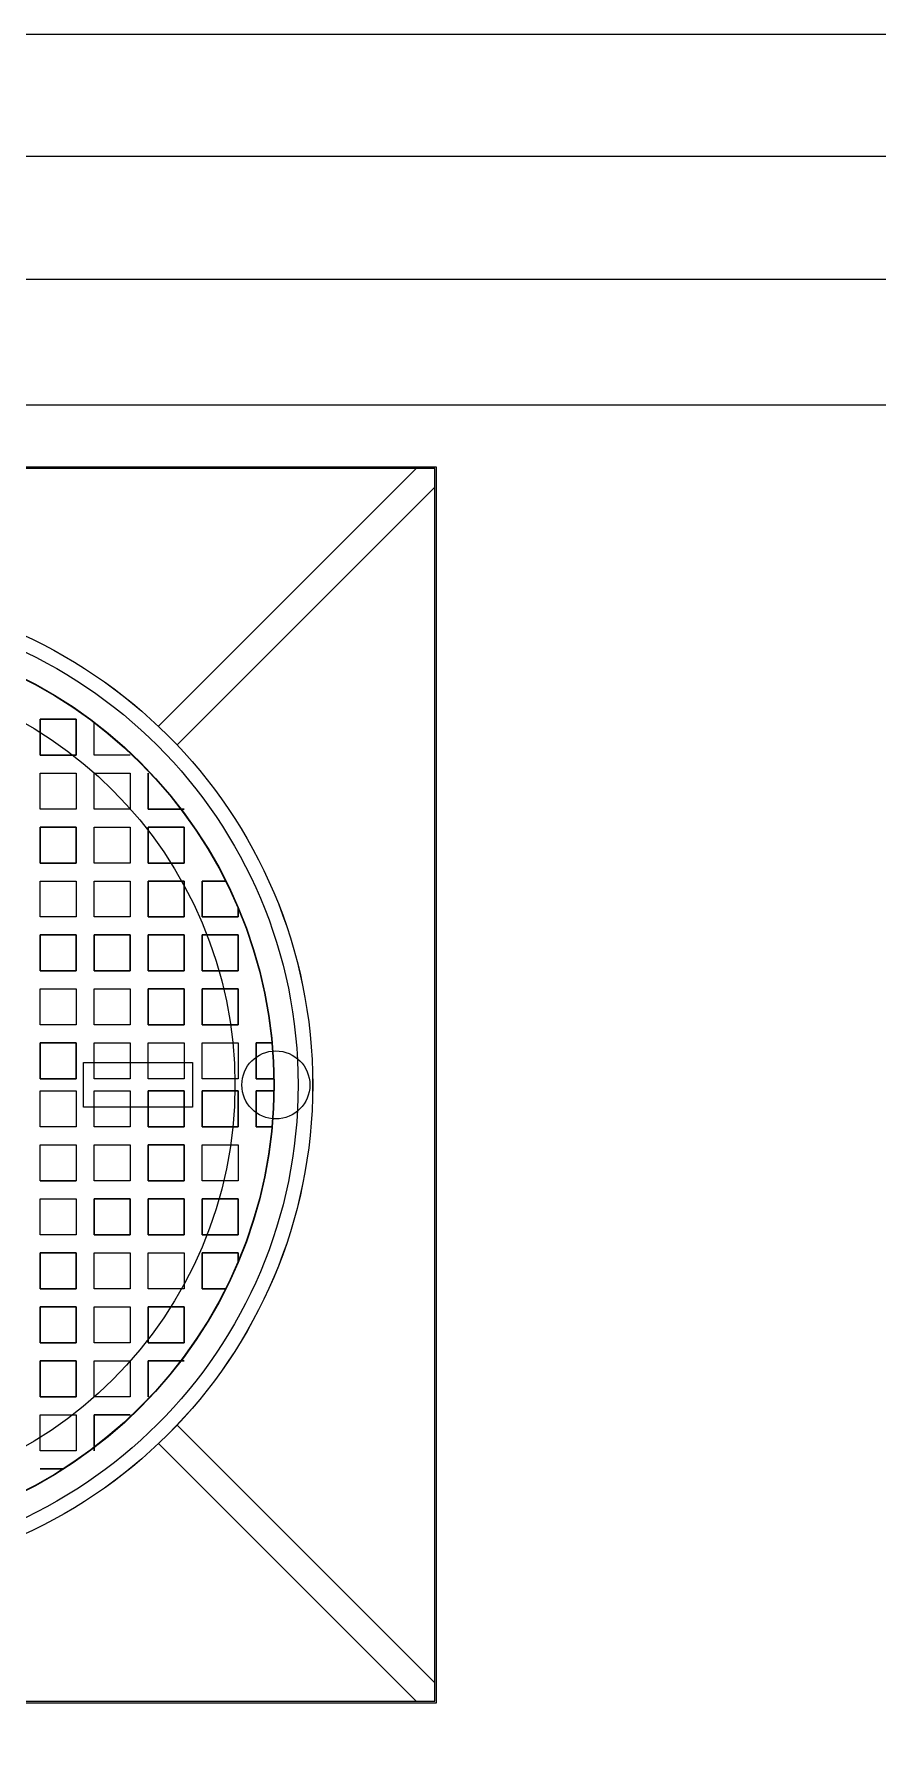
# Model space of a CAD drawing. Header units: millimetres. Extents: x 962 to 241049, y -15958 to 84407.
# Drawn here: x 151787 to 152470, y 19709 to 21087 of the extents above; entities that cross this region are included whole.
import ezdxf

# ---------------------------------------------------------------- set-up
doc = ezdxf.new("R2010")
doc.units = ezdxf.units.MM
for name, color, linetype, lineweight in [('A-WALL', 113, 'Continuous', 9), ('G-IMPT', 8, 'Continuous', 9), ('M-EQPM', 50, 'Continuous', 9)]:
    doc.layers.add(name, color=color, linetype=linetype, lineweight=lineweight)

# ---------------------------------------------------------------- blocks, each defined once
blk = doc.blocks.new('TKTC_NAP THAM BE XLNT_260130 - TKTC_XREF_260130_NAP THAM BE XLNT_dwg_TTT-HOOD ACCESS - TTT-HOOD ACCESS-1904605-MB BỂ XLNT 2 HẦM 1-3399785-TKCS_MB TẦNG 1')
at = {"layer": 'G-IMPT', "flags": 128}
for points in [[(223.8, 268.9), (223.8, 298.9), (193.8, 298.9), (193.8, 268.9), (223.8, 268.9), (223.8, 298.9), (193.8, 298.9), (193.8, 268.9), (223.8, 268.9), (223.8, 298.9), (193.8, 298.9), (193.8, 268.9), (223.8, 268.9), (193.8, 268.9), (193.8, 298.9), (223.8, 298.9)], [(223.8, 223.9), (193.8, 223.9), (193.8, 253.9), (223.8, 253.9), (223.8, 223.9), (193.8, 223.9), (193.8, 253.9), (223.8, 253.9), (223.8, 223.9), (193.8, 223.9), (193.8, 253.9), (223.8, 253.9)], [(268.8, 223.9), (238.8, 223.9), (238.8, 253.9), (268.8, 253.9), (268.8, 223.9), (238.8, 223.9), (238.8, 253.9), (268.8, 253.9)], [(283.8, 253.9), (283.8, 223.9), (313.8, 223.9), (283.8, 223.9), (283.8, 253.9), (283.8, 223.9), (313.8, 223.9), (283.8, 223.9)], [(223.8, 178.9), (223.8, 208.9), (193.8, 208.9), (193.8, 178.9), (223.8, 178.9), (223.8, 208.9), (193.8, 208.9), (193.8, 178.9), (223.8, 178.9), (223.8, 208.9), (193.8, 208.9), (193.8, 178.9), (223.8, 178.9), (223.8, 208.9), (193.8, 208.9), (193.8, 178.9), (223.8, 178.9), (223.8, 208.9), (193.8, 208.9), (193.8, 178.9), (223.8, 178.9), (223.8, 208.9), (193.8, 208.9), (193.8, 178.9), (223.8, 178.9), (193.8, 178.9), (193.8, 208.9), (223.8, 208.9), (223.8, 178.9), (193.8, 178.9), (193.8, 208.9), (223.8, 208.9)], [(268.8, 178.9), (238.8, 178.9), (238.8, 208.9), (268.8, 208.9), (268.8, 178.9), (238.8, 178.9), (238.8, 208.9), (268.8, 208.9), (268.8, 178.9), (238.8, 178.9), (238.8, 208.9), (268.8, 208.9), (268.8, 178.9), (238.8, 178.9), (238.8, 208.9), (268.8, 208.9)], [(313.8, 178.9), (313.8, 208.9), (283.8, 208.9), (283.8, 178.9), (313.8, 178.9), (313.8, 208.9), (283.8, 208.9), (283.8, 178.9), (313.8, 178.9), (313.8, 208.9), (283.8, 208.9), (283.8, 178.9), (313.8, 178.9), (313.8, 208.9), (283.8, 208.9), (283.8, 178.9), (313.8, 178.9), (313.8, 208.9), (283.8, 208.9), (283.8, 178.9), (313.8, 178.9), (283.8, 178.9), (283.8, 208.9), (313.8, 208.9)], [(223.8, 133.9), (193.8, 133.9), (193.8, 163.9), (223.8, 163.9), (223.8, 133.9), (193.8, 133.9), (193.8, 163.9), (223.8, 163.9), (223.8, 133.9), (193.8, 133.9), (193.8, 163.9), (223.8, 163.9), (223.8, 133.9), (193.8, 133.9), (193.8, 163.9), (223.8, 163.9), (223.8, 133.9), (193.8, 133.9), (193.8, 163.9), (223.8, 163.9), (223.8, 133.9), (193.8, 133.9), (193.8, 163.9), (223.8, 163.9), (223.8, 133.9), (193.8, 133.9), (193.8, 163.9), (223.8, 163.9), (223.8, 133.9), (193.8, 133.9), (193.8, 163.9), (223.8, 163.9)], [(268.8, 133.9), (238.8, 133.9), (238.8, 163.9), (268.8, 163.9), (268.8, 133.9), (238.8, 133.9), (238.8, 163.9), (268.8, 163.9)], [(313.8, 133.9), (313.8, 163.9), (283.8, 163.9), (283.8, 133.9), (313.8, 133.9), (313.8, 163.9), (283.8, 163.9), (283.8, 133.9), (313.8, 133.9), (283.8, 133.9), (283.8, 163.9), (313.8, 163.9), (313.8, 133.9), (283.8, 133.9), (283.8, 163.9), (313.8, 163.9)], [(348.7, 163.9), (328.8, 163.9), (328.8, 133.9), (358.8, 133.9), (358.8, 141.9), (358.8, 133.9), (328.8, 133.9), (328.8, 163.9), (348.7, 163.9), (328.8, 163.9), (328.8, 133.9), (358.8, 133.9), (358.8, 141.9), (358.8, 133.9), (328.8, 133.9), (328.8, 163.9)], [(223.8, 88.9), (223.8, 118.9), (193.8, 118.9), (193.8, 88.9), (223.8, 88.9), (223.8, 118.9), (193.8, 118.9), (193.8, 88.9), (223.8, 88.9), (193.8, 88.9), (193.8, 118.9), (223.8, 118.9)], [(268.8, 88.9), (268.8, 118.9), (238.8, 118.9), (238.8, 88.9), (268.8, 88.9), (268.8, 118.9), (238.8, 118.9), (238.8, 88.9), (268.8, 88.9), (268.8, 118.9), (238.8, 118.9), (238.8, 88.9), (268.8, 88.9), (238.8, 88.9), (238.8, 118.9), (268.8, 118.9)], [(313.8, 88.9), (313.8, 118.9), (283.8, 118.9), (283.8, 88.9), (313.8, 88.9), (313.8, 118.9), (283.8, 118.9), (283.8, 88.9), (313.8, 88.9), (313.8, 118.9), (283.8, 118.9), (283.8, 88.9), (313.8, 88.9), (313.8, 118.9), (283.8, 118.9), (283.8, 88.9), (313.8, 88.9), (313.8, 118.9), (283.8, 118.9), (283.8, 88.9), (313.8, 88.9), (283.8, 88.9), (283.8, 118.9), (313.8, 118.9)], [(358.8, 88.9), (358.8, 118.9), (328.8, 118.9), (328.8, 88.9), (358.8, 88.9), (328.8, 88.9), (328.8, 118.9), (358.8, 118.9), (358.8, 88.9), (328.8, 88.9), (328.8, 118.9), (358.8, 118.9), (358.8, 88.9), (328.8, 88.9), (328.8, 118.9), (358.8, 118.9), (358.8, 88.9), (328.8, 88.9), (328.8, 118.9), (358.8, 118.9), (358.8, 88.9), (328.8, 88.9), (328.8, 118.9), (358.8, 118.9)], [(223.8, 43.9), (193.8, 43.9), (193.8, 73.9), (223.8, 73.9), (223.8, 43.9), (193.8, 43.9), (193.8, 73.9), (223.8, 73.9)], [(268.8, 43.9), (238.8, 43.9), (238.8, 73.9), (268.8, 73.9), (268.8, 43.9), (238.8, 43.9), (238.8, 73.9), (268.8, 73.9)], [(313.8, 43.9), (313.8, 73.9), (283.8, 73.9), (283.8, 43.9), (313.8, 43.9), (313.8, 73.9), (283.8, 73.9), (283.8, 43.9), (313.8, 43.9), (283.8, 43.9), (283.8, 73.9), (313.8, 73.9), (313.8, 43.9), (283.8, 43.9), (283.8, 73.9), (313.8, 73.9)], [(358.8, 43.9), (358.8, 73.9), (328.8, 73.9), (328.8, 43.9), (358.8, 43.9), (358.8, 73.9), (328.8, 73.9), (328.8, 43.9), (358.8, 43.9), (358.8, 73.9), (328.8, 73.9), (328.8, 43.9), (358.8, 43.9), (328.8, 43.9), (328.8, 73.9), (358.8, 73.9)], [(223.8, -1.1), (223.8, 28.9), (193.8, 28.9), (193.8, -1.1), (223.8, -1.1), (223.8, 28.9), (193.8, 28.9), (193.8, -1.1), (223.8, -1.1), (193.8, -1.1), (193.8, 28.9), (223.8, 28.9), (223.8, -1.1), (193.8, -1.1), (193.8, 28.9), (223.8, 28.9)], [(268.8, -1.1), (238.8, -1.1), (238.8, 28.9), (268.8, 28.9), (268.8, -1.1), (238.8, -1.1), (238.8, 28.9), (268.8, 28.9), (268.8, -1.1), (238.8, -1.1), (238.8, 28.9), (268.8, 28.9)], [(313.8, -1.1), (283.8, -1.1), (283.8, 28.9), (313.8, 28.9), (313.8, -1.1), (283.8, -1.1), (283.8, 28.9), (313.8, 28.9), (313.8, -1.1), (283.8, -1.1), (283.8, 28.9), (313.8, 28.9), (313.8, -1.1), (283.8, -1.1), (283.8, 28.9), (313.8, 28.9)], [(358.8, -1.1), (328.8, -1.1), (328.8, 28.9), (358.8, 28.9), (358.8, -1.1), (328.8, -1.1), (328.8, 28.9), (358.8, 28.9), (358.8, -1.1), (328.8, -1.1), (328.8, 28.9), (358.8, 28.9), (358.8, -1.1), (328.8, -1.1), (328.8, 28.9), (358.8, 28.9)], [(387.2, 28.9), (373.8, 28.9), (373.8, -1.1), (388.8, -1.1), (373.8, -1.1), (373.8, 28.9), (387.2, 28.9), (373.8, 28.9), (373.8, -1.1), (388.8, -1.1), (373.8, -1.1), (373.8, 28.9)], [(223.8, -41.1), (193.8, -41.1), (193.8, -11.1), (223.8, -11.1)], [(268.8, -41.1), (238.8, -41.1), (238.8, -11.1), (268.8, -11.1), (268.8, -41.1), (238.8, -41.1), (238.8, -11.1), (268.8, -11.1)], [(313.8, -41.1), (313.8, -11.1), (283.8, -11.1), (283.8, -41.1), (313.8, -41.1), (313.8, -11.1), (283.8, -11.1), (283.8, -41.1), (313.8, -41.1), (313.8, -11.1), (283.8, -11.1), (283.8, -41.1), (313.8, -41.1), (283.8, -41.1), (283.8, -11.1), (313.8, -11.1)], [(358.8, -41.1), (358.8, -11.1), (328.8, -11.1), (328.8, -41.1), (358.8, -41.1), (358.8, -11.1), (328.8, -11.1), (328.8, -41.1), (358.8, -41.1), (358.8, -11.1), (328.8, -11.1), (328.8, -41.1), (358.8, -41.1), (328.8, -41.1), (328.8, -11.1), (358.8, -11.1)], [(388.8, -11.1), (373.8, -11.1), (373.8, -41.1), (387.2, -41.1), (373.8, -41.1), (373.8, -11.1), (388.8, -11.1), (373.8, -11.1), (373.8, -41.1), (387.2, -41.1), (373.8, -41.1), (373.8, -11.1)], [(223.8, -86.1), (193.8, -86.1), (193.8, -56.1), (223.8, -56.1), (223.8, -86.1), (193.8, -86.1), (193.8, -56.1), (223.8, -56.1), (223.8, -86.1), (193.8, -86.1), (223.8, -86.1), (193.8, -86.1)], [(268.8, -86.1), (238.8, -86.1), (238.8, -56.1), (268.8, -56.1), (268.8, -86.1), (238.8, -86.1), (238.8, -56.1), (268.8, -56.1), (268.8, -86.1), (238.8, -86.1), (238.8, -56.1), (268.8, -56.1)], [(313.8, -86.1), (313.8, -56.1), (283.8, -56.1), (283.8, -86.1), (313.8, -86.1), (313.8, -56.1), (283.8, -56.1), (283.8, -86.1), (313.8, -86.1), (313.8, -56.1), (283.8, -56.1), (283.8, -86.1), (313.8, -86.1), (313.8, -56.1), (283.8, -56.1), (283.8, -86.1), (313.8, -86.1), (283.8, -86.1), (283.8, -56.1), (313.8, -56.1)], [(358.8, -86.1), (328.8, -86.1), (328.8, -56.1), (358.8, -56.1), (358.8, -86.1), (328.8, -86.1), (328.8, -56.1), (358.8, -56.1), (358.8, -86.1), (328.8, -86.1), (328.8, -56.1), (358.8, -56.1), (358.8, -86.1), (328.8, -86.1), (328.8, -56.1), (358.8, -56.1), (358.8, -86.1), (328.8, -86.1), (328.8, -56.1), (358.8, -56.1), (358.8, -86.1), (328.8, -86.1), (328.8, -56.1), (358.8, -56.1)], [(223.8, -131.1), (193.8, -131.1), (193.8, -101.1), (223.8, -101.1), (223.8, -131.1), (193.8, -131.1), (193.8, -101.1), (223.8, -101.1), (223.8, -131.1), (193.8, -131.1), (193.8, -101.1), (223.8, -101.1), (223.8, -131.1), (193.8, -131.1), (193.8, -101.1), (223.8, -101.1), (223.8, -131.1), (193.8, -131.1), (193.8, -101.1), (223.8, -101.1), (223.8, -131.1), (193.8, -131.1), (193.8, -101.1), (223.8, -101.1), (223.8, -131.1), (193.8, -131.1), (193.8, -101.1), (223.8, -101.1), (223.8, -131.1), (193.8, -131.1), (193.8, -101.1), (223.8, -101.1)], [(268.8, -131.1), (268.8, -101.1), (238.8, -101.1), (238.8, -131.1), (268.8, -131.1), (268.8, -101.1), (238.8, -101.1), (238.8, -131.1), (268.8, -131.1), (268.8, -101.1), (238.8, -101.1), (238.8, -131.1), (268.8, -131.1), (268.8, -101.1), (238.8, -101.1), (238.8, -131.1), (268.8, -131.1), (268.8, -101.1), (238.8, -101.1), (238.8, -131.1), (268.8, -131.1), (268.8, -101.1), (238.8, -101.1), (238.8, -131.1), (268.8, -131.1), (268.8, -101.1), (238.8, -101.1), (238.8, -131.1), (268.8, -131.1), (238.8, -131.1), (238.8, -101.1), (268.8, -101.1)], [(313.8, -131.1), (313.8, -101.1), (283.8, -101.1), (283.8, -131.1), (313.8, -131.1), (283.8, -131.1), (283.8, -101.1), (313.8, -101.1), (313.8, -131.1), (283.8, -131.1), (283.8, -101.1), (313.8, -101.1)], [(358.8, -131.1), (358.8, -101.1), (328.8, -101.1), (328.8, -131.1), (358.8, -131.1), (328.8, -131.1), (328.8, -101.1), (358.8, -101.1), (358.8, -131.1), (328.8, -131.1), (328.8, -101.1), (358.8, -101.1), (358.8, -131.1), (328.8, -131.1), (328.8, -101.1), (358.8, -101.1)], [(223.8, -176.1), (223.8, -146.1), (193.8, -146.1), (193.8, -176.1), (223.8, -176.1), (223.8, -146.1), (193.8, -146.1), (193.8, -176.1), (223.8, -176.1), (193.8, -176.1), (193.8, -146.1), (223.8, -146.1), (223.8, -176.1), (193.8, -176.1), (193.8, -146.1), (223.8, -146.1), (223.8, -176.1), (193.8, -176.1), (193.8, -146.1), (223.8, -146.1), (223.8, -176.1), (193.8, -176.1), (193.8, -146.1), (223.8, -146.1), (223.8, -176.1), (193.8, -176.1), (193.8, -146.1), (223.8, -146.1), (223.8, -176.1), (193.8, -176.1), (193.8, -146.1), (223.8, -146.1), (223.8, -176.1), (193.8, -176.1), (193.8, -146.1), (223.8, -146.1), (223.8, -176.1), (193.8, -176.1), (193.8, -146.1), (223.8, -146.1), (223.8, -176.1), (193.8, -176.1), (193.8, -146.1), (223.8, -146.1), (223.8, -176.1), (193.8, -176.1), (193.8, -146.1), (223.8, -146.1)], [(268.8, -176.1), (238.8, -176.1), (238.8, -146.1), (268.8, -146.1), (268.8, -176.1), (238.8, -176.1), (238.8, -146.1), (268.8, -146.1), (268.8, -176.1), (238.8, -176.1), (238.8, -146.1), (268.8, -146.1), (268.8, -176.1), (238.8, -176.1), (238.8, -146.1), (268.8, -146.1), (268.8, -176.1), (238.8, -176.1), (238.8, -146.1), (268.8, -146.1), (268.8, -176.1), (238.8, -176.1), (238.8, -146.1), (268.8, -146.1), (268.8, -176.1), (238.8, -176.1), (238.8, -146.1), (268.8, -146.1), (268.8, -176.1), (238.8, -176.1), (238.8, -146.1), (268.8, -146.1), (268.8, -176.1), (238.8, -176.1), (238.8, -146.1), (268.8, -146.1), (268.8, -176.1), (238.8, -176.1), (238.8, -146.1), (268.8, -146.1)], [(313.8, -176.1), (283.8, -176.1), (283.8, -146.1), (313.8, -146.1), (313.8, -176.1), (283.8, -176.1), (283.8, -146.1), (313.8, -146.1), (313.8, -176.1), (283.8, -176.1), (283.8, -146.1), (313.8, -146.1), (313.8, -176.1), (283.8, -176.1), (283.8, -146.1), (313.8, -146.1)], [(358.8, -154.1), (358.8, -146.1), (328.8, -146.1), (328.8, -176.1), (348.7, -176.1), (328.8, -176.1), (328.8, -146.1), (358.8, -146.1), (358.8, -154.1), (358.8, -146.1), (328.8, -146.1), (328.8, -176.1), (348.7, -176.1), (328.8, -176.1), (328.8, -146.1), (358.8, -146.1)], [(223.8, -221.1), (223.8, -191.1), (193.8, -191.1), (193.8, -221.1), (223.8, -221.1), (223.8, -191.1), (193.8, -191.1), (193.8, -221.1), (223.8, -221.1), (223.8, -191.1), (193.8, -191.1), (193.8, -221.1), (223.8, -221.1), (223.8, -191.1), (193.8, -191.1), (193.8, -221.1), (223.8, -221.1), (223.8, -191.1), (193.8, -191.1), (193.8, -221.1), (223.8, -221.1), (223.8, -191.1), (193.8, -191.1), (193.8, -221.1), (223.8, -221.1), (223.8, -191.1), (193.8, -191.1), (193.8, -221.1), (223.8, -221.1), (223.8, -191.1), (193.8, -191.1), (193.8, -221.1), (223.8, -221.1), (193.8, -221.1), (193.8, -191.1), (223.8, -191.1), (223.8, -221.1), (193.8, -221.1), (193.8, -191.1), (223.8, -191.1), (223.8, -221.1), (193.8, -221.1), (193.8, -191.1), (223.8, -191.1), (223.8, -221.1), (193.8, -221.1), (193.8, -191.1), (223.8, -191.1), (223.8, -221.1), (193.8, -221.1), (193.8, -191.1), (223.8, -191.1), (223.8, -221.1), (193.8, -221.1), (193.8, -191.1), (223.8, -191.1), (223.8, -221.1), (193.8, -221.1), (193.8, -191.1), (223.8, -191.1), (223.8, -221.1), (193.8, -221.1), (193.8, -191.1), (223.8, -191.1)], [(268.8, -221.1), (238.8, -221.1), (238.8, -191.1), (268.8, -191.1), (268.8, -221.1), (238.8, -221.1), (238.8, -191.1), (268.8, -191.1), (268.8, -221.1), (238.8, -221.1), (238.8, -191.1), (268.8, -191.1), (268.8, -221.1), (238.8, -221.1), (238.8, -191.1), (268.8, -191.1), (268.8, -221.1), (238.8, -221.1), (238.8, -191.1), (268.8, -191.1), (268.8, -221.1), (238.8, -221.1), (238.8, -191.1), (268.8, -191.1), (268.8, -221.1), (238.8, -221.1), (238.8, -191.1), (268.8, -191.1), (268.8, -221.1), (238.8, -221.1), (238.8, -191.1), (268.8, -191.1), (268.8, -221.1), (238.8, -221.1), (238.8, -191.1), (268.8, -191.1), (268.8, -221.1), (238.8, -221.1), (238.8, -191.1), (268.8, -191.1)], [(313.8, -221.1), (313.8, -191.1), (283.8, -191.1), (283.8, -221.1), (313.8, -221.1), (283.8, -221.1), (283.8, -191.1), (313.8, -191.1), (313.8, -221.1), (283.8, -221.1), (283.8, -191.1), (313.8, -191.1), (313.8, -221.1), (283.8, -221.1), (283.8, -191.1), (313.8, -191.1), (313.8, -221.1), (283.8, -221.1), (283.8, -191.1), (313.8, -191.1), (313.8, -221.1), (283.8, -221.1), (283.8, -191.1), (313.8, -191.1)], [(223.8, -266.1), (223.8, -236.1), (193.8, -236.1), (193.8, -266.1), (223.8, -266.1), (223.8, -236.1), (193.8, -236.1), (193.8, -266.1), (223.8, -266.1), (193.8, -266.1), (193.8, -236.1), (223.8, -236.1), (223.8, -266.1), (193.8, -266.1), (193.8, -236.1), (223.8, -236.1), (223.8, -266.1), (193.8, -266.1), (193.8, -236.1), (223.8, -236.1), (223.8, -266.1), (193.8, -266.1), (193.8, -236.1), (223.8, -236.1), (223.8, -266.1), (193.8, -266.1), (193.8, -236.1), (223.8, -236.1), (223.8, -266.1), (193.8, -266.1), (193.8, -236.1), (223.8, -236.1), (223.8, -266.1), (193.8, -266.1), (193.8, -236.1), (223.8, -236.1), (223.8, -266.1), (193.8, -266.1), (193.8, -236.1), (223.8, -236.1), (223.8, -266.1), (193.8, -266.1), (193.8, -236.1), (223.8, -236.1), (223.8, -266.1), (193.8, -266.1), (193.8, -236.1), (223.8, -236.1)], [(268.8, -266.1), (238.8, -266.1), (238.8, -236.1), (268.8, -236.1), (268.8, -266.1), (238.8, -266.1), (238.8, -236.1), (268.8, -236.1), (268.8, -266.1), (238.8, -266.1), (238.8, -236.1), (268.8, -236.1), (268.8, -266.1), (238.8, -266.1), (238.8, -236.1), (268.8, -236.1), (268.8, -266.1), (238.8, -266.1), (238.8, -236.1), (268.8, -236.1), (268.8, -266.1), (238.8, -266.1), (238.8, -236.1), (268.8, -236.1), (268.8, -266.1), (238.8, -266.1), (238.8, -236.1), (268.8, -236.1), (268.8, -266.1), (238.8, -266.1), (238.8, -236.1), (268.8, -236.1)], [(313.8, -236.1), (283.8, -236.1), (283.8, -266.1), (283.8, -236.1), (313.8, -236.1), (283.8, -236.1), (283.8, -266.1), (283.8, -236.1)], [(223.8, -311.1), (193.8, -311.1), (193.8, -281.1), (223.8, -281.1), (223.8, -311.1), (193.8, -311.1), (193.8, -281.1), (223.8, -281.1), (223.8, -311.1), (193.8, -311.1), (193.8, -281.1), (223.8, -281.1), (223.8, -311.1), (193.8, -311.1), (193.8, -281.1), (223.8, -281.1), (223.8, -311.1), (193.8, -311.1), (193.8, -281.1), (223.8, -281.1), (223.8, -311.1), (193.8, -311.1), (193.8, -281.1), (223.8, -281.1), (223.8, -311.1), (193.8, -311.1), (193.8, -281.1), (223.8, -281.1), (223.8, -311.1), (193.8, -311.1), (193.8, -281.1), (223.8, -281.1), (223.8, -311.1), (193.8, -311.1), (193.8, -281.1), (223.8, -281.1), (223.8, -311.1), (193.8, -311.1), (193.8, -281.1), (223.8, -281.1), (223.8, -311.1), (193.8, -311.1), (193.8, -281.1), (223.8, -281.1), (223.8, -311.1), (193.8, -311.1), (193.8, -281.1), (223.8, -281.1)], [(268.8, -281.1), (238.8, -281.1), (238.8, -311.1), (238.8, -281.1), (268.8, -281.1), (238.8, -281.1), (238.8, -311.1), (238.8, -281.1)], [(213.7, -326.1), (193.8, -326.1)]]:
    blk.add_lwpolyline(points, close=True, dxfattribs=at)
blk.add_lwpolyline([(268.8, 268.9), (238.8, 268.9), (238.8, 296.4)], dxfattribs=at)
at = {"layer": 'G-IMPT'}
for radius in [412.1, 400, 380]:
    blk.add_circle((8.8, -6.1), radius, dxfattribs=at)
blk = doc.blocks.new('TKTC_NAP THAM BE XLNT_260130 - TKTC_XREF_260130_NAP THAM BE XLNT_dwg_NAP THAM-3399786-TKCS_MB TẦNG 1')
at = {"layer": 'G-IMPT'}
for p, q in [((585367.8, -154748.9), (585576.3, -154540.3)), ((585591.4, -154555.4), (585382.9, -154764)), ((585591.4, -155522.9), (585382.9, -155314.4)), ((585367.8, -155329.5), (585576.3, -155538))]:
    blk.add_line(p, q, dxfattribs=at)
at = {"layer": 'G-IMPT', "flags": 128}
for points in [[(584592.6, -155539.2), (585592.6, -155539.2), (585592.6, -154539.2), (584592.6, -154539.2)], [(585591.4, -154540.3), (584593.7, -154540.3), (584593.7, -155538), (585591.4, -155538)], [(585307.2, -155021.2), (585395.4, -155021.2), (585395.4, -155057.1), (585307.2, -155057.1)]]:
    blk.add_lwpolyline(points, close=True, dxfattribs=at)
at = {"layer": 'G-IMPT'}
for centre, radius in [((585092.6, -155039.2), 400), ((585092.6, -155039.2), 368.5), ((585092.6, -155039.2), 337.1), ((585462.8, -155039.2), 27.5)]:
    blk.add_circle(centre, radius, dxfattribs=at)
at = {"xscale": 0.9707134767847465, "yscale": 0.9707134767847465, "zscale": 0.9707134767847465}
blk.add_blockref('TKTC_NAP THAM BE XLNT_260130 - TKTC_XREF_260130_NAP THAM BE XLNT_dwg_TTT-HOOD ACCESS - TTT-HOOD ACCESS-1904605-MB BỂ XLNT 2 HẦM 1-3399785-TKCS_MB TẦNG 1', (585084, -155033.3), dxfattribs=at)
blk = doc.blocks.new('TKTC_NAP THAM BE XLNT_260130 - TKTC_XREF_260130_NAP THAM BE XLNT_dwg-3399784-TKCS_MB TẦNG 1')
at = {"layer": 'G-IMPT', "flags": 128}
for points in [[(83427.6, 20238.2), (98577.4, 20238.2), (98577.4, 14087.9), (83427.6, 14087.9)], [(85378.1, 19938.2), (87828.5, 19938.2), (87828.5, 15787.6), (85378.1, 15787.6)], [(87828.5, 19937.9), (85378.1, 19937.9), (85378.1, 18438.2), (87828.5, 18438.2)]]:
    blk.add_lwpolyline(points, close=True, dxfattribs=at)
blk.add_blockref('TKTC_NAP THAM BE XLNT_260130 - TKTC_XREF_260130_NAP THAM BE XLNT_dwg_NAP THAM-3399786-TKCS_MB TẦNG 1', (-499414.1, 174427.1))
blk = doc.blocks.new('TKTC_NAP THAM BE XLNT_260130 - NẮP THĂM BỂ XLNT-2335565-TKCS_MB TẦNG 1')
blk.add_blockref('TKTC_NAP THAM BE XLNT_260130 - TKTC_XREF_260130_NAP THAM BE XLNT_dwg-3399784-TKCS_MB TẦNG 1', (-83427.6, -14087.9))

msp = doc.modelspace()

# ---------------------------------------------------------------- linework, layer by layer
at = {"layer": 'A-WALL'}
for p, q in [((146931.6, 20988.2), (179281.7, 20988.2)), ((179281.7, 20888.2), (146831.6, 20888.2))]:
    msp.add_line(p, q, dxfattribs=at)

# ---------------------------------------------------------------- block references
at = {"layer": 'M-EQPM'}
msp.add_blockref('TKTC_NAP THAM BE XLNT_260130 - NẮP THĂM BỂ XLNT-2335565-TKCS_MB TẦNG 1', (149361.6, 14936.6), dxfattribs=at)

doc.saveas('drawing.dxf')
